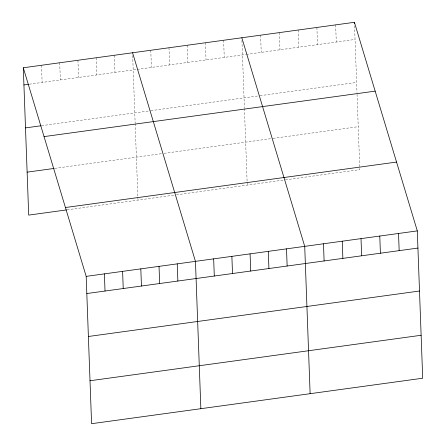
<?xml version="1.0" encoding="UTF-8"?>
<svg xmlns="http://www.w3.org/2000/svg" width="446" height="446" viewBox="0 0 446 446"><rect width="100%" height="100%" fill="white"/><g stroke="black" fill="none" stroke-linecap="round" stroke-linejoin="round"><path stroke-width="0.33" stroke-dasharray="2.23 1.67" d="M29.325 84.199L136.571 69.47M137.245 69.381L245.813 54.468M246.487 54.379L355.044 39.465M41.69 125.672L150.285 110.759M150.96 110.664L259.449 95.767M260.124 95.673L356.616 82.421M54.78 168.354L161.352 153.719M164.05 153.346L272.467 138.455M273.136 138.366L358.238 126.675M67.145 209.826L174.392 195.097M176.415 194.818L284.765 179.939M285.434 179.85L359.816 169.631L357.012 93.153M354.542 25.734L356.99 92.478M335.648 24.876L336.278 42.047M316.889 27.451L317.519 44.622M298.123 30.033L298.753 47.198M279.363 32.608L279.993 49.774M260.598 35.184L261.228 52.349M241.933 40.508L244.408 107.943M244.43 108.612L247.112 181.684M247.14 182.364L247.235 185.09M223.624 40.263L224.254 57.428M205.411 42.76L206.041 59.931M187.203 45.263L187.833 62.429M168.989 47.767L169.619 64.932M150.776 50.264L151.406 67.435M132.668 55.516L135.138 122.945M135.166 123.62L137.842 196.692M137.87 197.372L137.97 200.098M114.354 55.271L114.984 72.436M96.146 57.768L96.776 74.939M77.933 60.271L78.563 77.437M59.719 62.769L60.349 79.94M41.511 65.272L42.141 82.438"/><path stroke-width="0.67" d="M23.298 67.775L354.414 22.3L417.3 230.894L422.702 378.225L91.586 423.7L86.184 276.369L23.298 67.775L28.7 215.106L66.471 209.915M23.928 84.941L28.65 84.294M25.506 127.896L41.015 125.766M44.054 136.61L375.164 91.135M27.128 172.15L54.105 168.443M65.434 207.529L396.544 162.06M86.184 276.369L417.3 230.894M86.814 293.535L417.93 248.065M88.386 336.49L419.502 291.015M90.014 380.745L421.124 335.275M241.832 37.759L304.718 246.354L310.121 393.69M132.568 52.767L195.454 261.362L200.856 408.692M398.534 233.47L399.164 250.641M379.775 236.051L380.405 253.216M354.414 22.3L354.464 23.671M361.009 238.627L361.639 255.792M342.244 241.202L342.874 258.368M323.484 243.778L324.114 260.949M286.51 248.857L287.14 266.022M268.297 251.36L268.927 268.525M250.083 253.858L250.713 271.029M231.875 256.361L232.505 273.526M213.662 258.858L214.292 276.029M177.24 263.865L177.87 281.03M159.027 266.362L159.657 283.533M140.819 268.866L141.449 286.031M122.605 271.369L123.235 288.534M104.397 273.866L105.027 291.037"/></g></svg>
